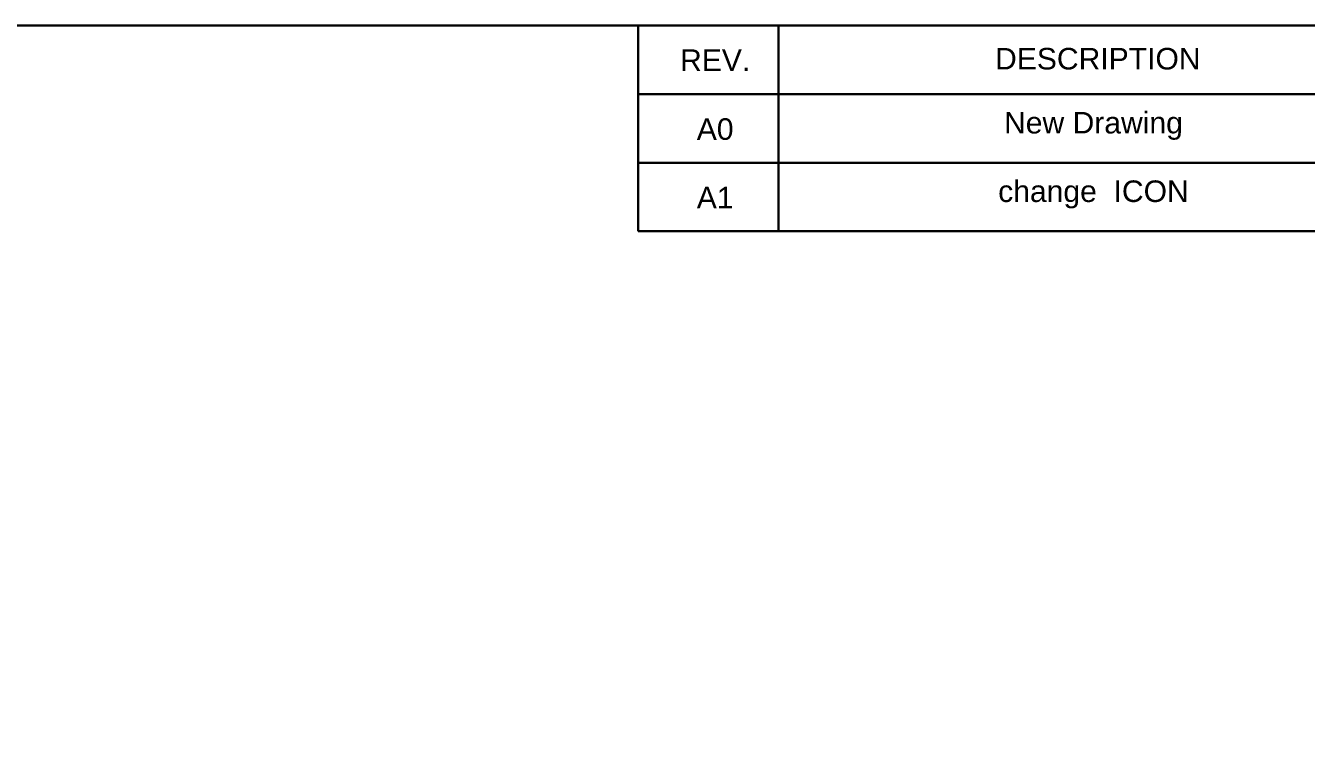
# Model space of a CAD drawing. Header units: millimetres. Extents: x 1946 to 4611, y 2266 to 2855.
# Drawn here: x 3375.5 to 3463.5, y 2748.4 to 2797 of the extents above; entities that cross this region are included whole.
import ezdxf
from ezdxf.enums import TextEntityAlignment as Align

# ---------------------------------------------------------------- set-up
doc = ezdxf.new("R2010")
doc.units = ezdxf.units.MM
doc.layers.add('TEXT', color=7, linetype='Continuous', lineweight=30)
doc.styles.add('Arial', font='arial.ttf')

# ---------------------------------------------------------------- blocks, each defined once
blk = doc.blocks.new('A$C6D9B0F57')
at = {"layer": 'TEXT', "color": 4, "lineweight": 30}
for p, q in [((210.281, 209.965), (210.281, 194.115)), ((221.117, 209.965), (221.117, 194.115)), ((210.281, 204.7), (297, 204.7)), ((210.281, 199.407), (296.972, 199.407)), ((210.281, 194.115), (296.972, 194.115))]:
    blk.add_line(p, q, dxfattribs=at)
blk.add_lwpolyline([(297, 0.068), (297, 210), (0.068, 210), (0.068, 0.068)], close=True, dxfattribs=at)
at = {"layer": 'TEXT', "style": 'Arial'}
for s, height, p in [('REV.', 1.6639, (216.23, 207.332)), ('DESCRIPTION', 1.66385, (245.799, 207.446)), ('New Drawing', 1.66385, (245.463, 202.293)), ('A0', 1.6639, (216.23, 202.008)), ('change  ICON', 1.66385, (245.463, 197)), ('A1', 1.6639, (216.23, 196.715))]:
    blk.add_text(s, height=height, dxfattribs=at).set_placement(p, align=Align.MIDDLE)

msp = doc.modelspace()

# ---------------------------------------------------------------- block references
at = {"layer": 'TEXT', "lineweight": 9, "xscale": 0.8895743999999013, "yscale": 0.8895743999999013, "zscale": 0.8895743999999013}
msp.add_blockref('A$C6D9B0F57', (3230.54436, 2610.20506), dxfattribs=at)

doc.saveas('drawing.dxf')
